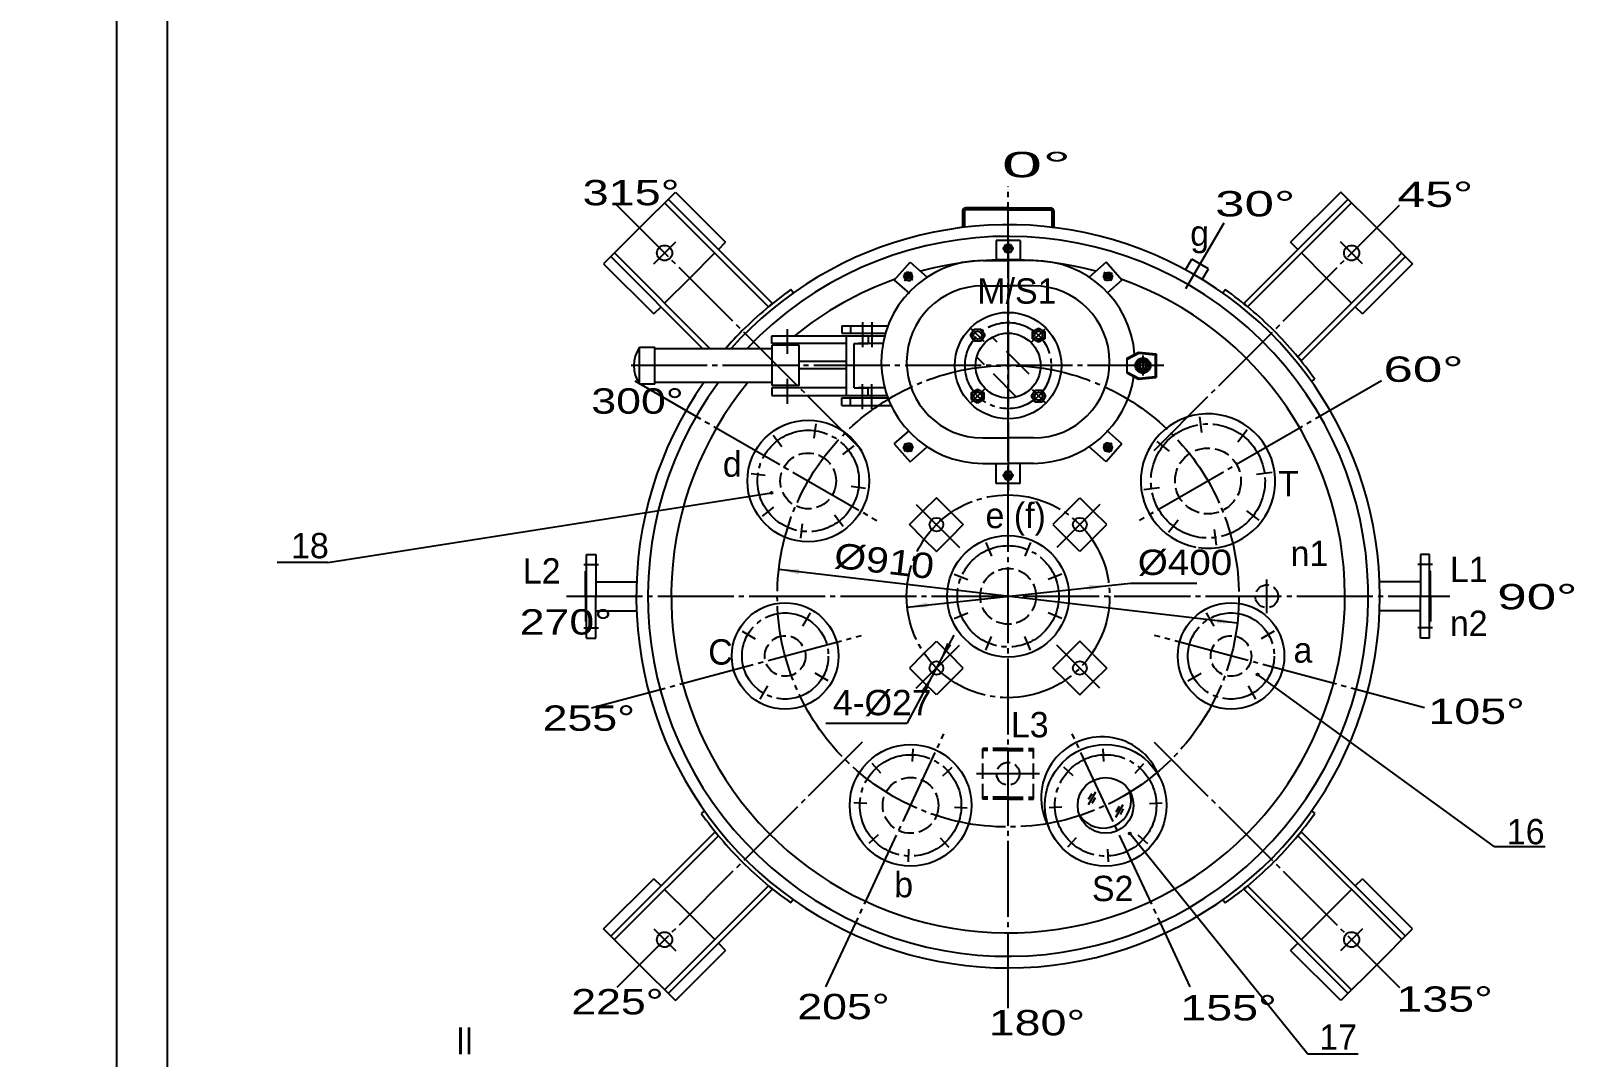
# Model space of a CAD drawing. Extents: x -6659 to 113, y -215 to 683.
# Drawn here: x -824.3 to -520.1, y -26.6 to 175.8 of the extents above; entities that cross this region are included whole.
import ezdxf

# ---------------------------------------------------------------- set-up
doc = ezdxf.new("R2010")
doc.units = 0
doc.linetypes.add('DASHDOT', pattern=[18, 15, -1, 1, -1])
doc.linetypes.add('DASHED', pattern=[4, 3, -1])
doc.layers.get('0').update_dxf_attribs({"color": 8, "linetype": 'CONTINUOUS'})
for name, color, linetype in [('1', 8, 'CONTINUOUS'), ('11', 1, 'CONTINUOUS'), ('2', 94, 'DASHDOT'), ('3', 2, 'DASHED'), ('85', 7, 'CONTINUOUS')]:
    doc.layers.add(name, color=color, linetype=linetype)
doc.styles.get("Standard").update_dxf_attribs({"font": 'cadt_en', "bigfont": 'cadt_hz'})
doc.styles.add('STYLE1', font='cadt_en.shx', dxfattribs={"bigfont": 'cadt_hz.shx'})
doc.styles.add('STYLE10', font='cadt_en.shx', dxfattribs={"width": 1.560826, "bigfont": 'cadt_hz.shx'})
doc.styles.add('STYLE11', font='cadt_en.shx', dxfattribs={"width": 1.560826, "bigfont": 'cadt_hz.shx'})
doc.styles.add('STYLE12', font='cadt_en.shx', dxfattribs={"width": 1.316448, "bigfont": 'cadt_hz.shx'})
doc.styles.add('STYLE13', font='cadt_en.shx', dxfattribs={"width": 2.145643, "bigfont": 'cadt_hz.shx'})
doc.styles.add('STYLE14', font='cadt_en.shx', dxfattribs={"width": 1.316448, "bigfont": 'cadt_hz.shx'})
doc.styles.add('STYLE15', font='cadt_en.shx', dxfattribs={"width": 1.205086, "bigfont": 'cadt_hz.shx'})
doc.styles.add('STYLE3', font='cadt_en.shx', dxfattribs={"width": 1.560826, "bigfont": 'cadt_hz.shx'})
doc.styles.add('STYLE30', font='cadt_en.shx', dxfattribs={"width": 1.37398, "bigfont": 'cadt_hz.shx'})
doc.styles.add('STYLE31', font='cadt_en.shx', dxfattribs={"width": 1.474113, "bigfont": 'cadt_hz.shx'})
doc.styles.add('STYLE32', font='cadt_en.shx', dxfattribs={"width": 1.380195, "bigfont": 'cadt_hz.shx'})
doc.styles.add('STYLE33', font='cadt_en.shx', dxfattribs={"width": 1.316448, "bigfont": 'cadt_hz.shx'})
doc.styles.add('STYLE34', font='cadt_en.shx', dxfattribs={"width": 1.316448, "bigfont": 'cadt_hz.shx'})
doc.styles.add('STYLE4', font='cadt_en.shx', dxfattribs={"width": 1.37398, "bigfont": 'cadt_hz.shx'})
doc.styles.add('STYLE5', font='cadt_en.shx', dxfattribs={"width": 1.316448, "bigfont": 'cadt_hz.shx'})
doc.styles.add('STYLE6', font='cadt_en.shx', dxfattribs={"width": 1.374136, "bigfont": 'cadt_hz.shx'})
doc.styles.add('STYLE7', font='cadt_en.shx', dxfattribs={"width": 1.137884, "bigfont": 'cadt_hz.shx'})
doc.styles.add('STYLE8', font='cadt_en.shx', dxfattribs={"width": 1.044554, "bigfont": 'cadt_hz.shx'})
doc.styles.add('STYLE9', font='cadt_en.shx', dxfattribs={"width": 1.37398, "bigfont": 'cadt_hz.shx'})
doc.dimstyles.get("Standard").update_dxf_attribs({"dimtxt": 3.5, "dimasz": 4, "dimexe": 2, "dimexo": 0, "dimgap": 1, "dimtad": 1, "dimtoh": 1, "dimdec": 4, "dimzin": 0, "dimtxsty": 'STANDARD', "dimcen": 0, "dimazin": 3, "dimtfac": 1, "dimtdec": 4, "dimtmove": 0, "dimatfit": 3, "dimtolj": 1, "dimtzin": 0})

# ---------------------------------------------------------------- blocks, each defined once
blk = doc.blocks.new('*D0')
for p, q in [((-651.52, 62.15), (-607.5, 66.9)), ((-607.5, 66.9), (-594.46, 66.9))]:
    blk.add_line(p, q)
for points in [[(-611.75, 66.44), (-615.68, 65.51), (-615.78, 66.51)], [(-651.52, 62.15), (-647.6, 63.08), (-647.49, 62.09)]]:
    blk.add_solid(points)
at = {"insert": (-606.07, 68.32), "char_height": 5, "attachment_point": 7, "style": 'STYLE7'}
blk.add_mtext('%%c400', dxfattribs=at)
blk = doc.blocks.new('*D1')
for p, q in [((-642.33, 56.64), (-651.59, 39.23)), ((-651.59, 39.23), (-667.59, 39.23))]:
    blk.add_line(p, q)
for points in [[(-645.15, 51.35), (-643.71, 55.11), (-642.83, 54.64)], [(-646.42, 48.96), (-647.85, 45.2), (-648.73, 45.66)]]:
    blk.add_solid(points)
at = {"insert": (-666.17, 40.65), "char_height": 5, "attachment_point": 7, "style": 'STYLE8'}
blk.add_mtext('4-%%c27', dxfattribs=at)
blk = doc.blocks.new('*U84')
at = {"layer": '1'}
for p, q in [((-633.77, 114.4), (-634.76, 115.38)), ((-627.48, 108.11), (-631.97, 112.6, 1)), ((-636.31, 109.95), (-637.82, 111.46)), ((-630.02, 103.67), (-634.51, 108.16))]:
    blk.add_line(p, q, dxfattribs=at)
at = {"layer": '11'}
for centre, radius, start, end in [((-631.64, 132.91), 0.5, 342, 612), ((-651.33, 127.38), 0.5, 336.5127, 606.5127), ((-611.95, 127.38), 0.5, 293.4873, 563.4873), ((-625.63, 115.81), 0.8, 252, 522), ((-605.07, 109.8), 0.8, 342, 612), ((-637.65, 103.78), 0.8, 72, 342), ((-625.63, 103.78), 0.8, 162, 432), ((-651.33, 93.66), 0.5, 113.4873, 383.4873), ((-611.95, 93.66), 0.5, 156.5127, 426.5127), ((-631.64, 88.13), 0.5, 108, 378)]:
    blk.add_arc(centre, radius, start, end, dxfattribs=at)
at = {"layer": '2'}
for p, q in [((-631.64, 134.73), (-631.64, 85.18)), ((-631.64, 134.01), (-631.64, 131.8)), ((-630.53, 132.91), (-632.75, 132.91, 6.28)), ((-632.49, 132.91), (-630.79, 132.91)), ((-631.64, 133.76), (-631.64, 132.06)), ((-652.16, 128.11), (-650.5, 126.65)), ((-652.07, 126.55), (-650.6, 128.21, 6.28)), ((-651.97, 127.94), (-650.69, 126.82)), ((-650.77, 128.02), (-651.89, 126.74)), ((-611.12, 128.11), (-612.78, 126.65)), ((-611.21, 126.55), (-612.68, 128.21)), ((-611.31, 127.94), (-612.58, 126.82)), ((-612.51, 128.02), (-611.38, 126.74)), ((-675.18, 117.01), (-675.18, 112.1)), ((-660.36, 118.36), (-660.36, 113.45)), ((-658.49, 118.35), (-658.49, 113.44)), ((-636.38, 114.53), (-638.92, 117.08)), ((-626.9, 114.53), (-624.36, 117.08)), ((-600.96, 109.8), (-706.09, 109.8)), ((-603.82, 109.8), (-606.32, 109.8)), ((-605.07, 111.76), (-605.07, 107.83)), ((-675.18, 107.16), (-675.18, 102.25)), ((-660.36, 101.23), (-660.36, 106.14)), ((-658.49, 101.24), (-658.49, 106.15)), ((-636.38, 105.06), (-638.92, 102.51)), ((-626.9, 105.06), (-624.36, 102.51)), ((-652.16, 92.92), (-650.5, 94.39)), ((-652.07, 94.49), (-650.6, 92.83)), ((-611.12, 92.92), (-612.78, 94.39)), ((-611.21, 94.49), (-612.68, 92.83, 6.28)), ((-651.97, 93.1), (-650.69, 94.22)), ((-650.77, 93.02), (-651.89, 94.3)), ((-611.31, 93.1), (-612.58, 94.22)), ((-612.51, 93.02), (-611.38, 94.3)), ((-631.64, 87.02), (-631.64, 89.24)), ((-631.64, 87.28), (-631.64, 88.98)), ((-630.53, 88.13), (-632.75, 88.13)), ((-632.49, 88.13), (-630.79, 88.13))]:
    blk.add_line(p, q, dxfattribs=at)
blk.add_circle((-631.64, 109.8), 8.5, dxfattribs=at)
at = {"layer": '85'}
for p, q in [((-634, 134.5), (-634, 130.52)), ((-629.28, 134.5), (-634, 134.5)), ((-629.28, 134.5), (-629.28, 130.52)), ((-632.56, 132.91), (-632.1, 133.71)), ((-632.1, 132.11), (-632.56, 132.91)), ((-632.1, 133.71), (-631.18, 133.71)), ((-631.18, 132.11), (-632.1, 132.11)), ((-631.18, 133.71), (-630.72, 132.91)), ((-630.72, 132.91), (-631.18, 132.11)), ((-654.09, 126.67), (-650.96, 130.2)), ((-651.62, 128.26), (-652.24, 127.56)), ((-650.72, 128.07), (-651.62, 128.26)), ((-650.96, 130.2), (-647.61, 127.24)), ((-650.43, 127.2), (-650.72, 128.07)), ((-636.64, 130.52), (-631.64, 130.52)), ((-626.64, 130.52), (-631.64, 130.52)), ((-612.32, 130.2), (-615.67, 127.24)), ((-612.85, 127.2), (-612.56, 128.07)), ((-612.56, 128.07), (-611.65, 128.26)), ((-609.19, 126.67), (-612.32, 130.2)), ((-611.65, 128.26), (-611.04, 127.56)), ((-654.09, 126.67), (-651.11, 124.03)), ((-652.24, 127.56), (-651.94, 126.69)), ((-651.94, 126.69), (-651.04, 126.5)), ((-651.04, 126.5), (-650.43, 127.2)), ((-636.64, 125.52), (-631.64, 125.52)), ((-626.64, 125.52), (-631.64, 125.52)), ((-612.24, 126.5), (-612.85, 127.2)), ((-611.33, 126.69), (-612.24, 126.5)), ((-609.19, 126.67), (-612.02, 124.17)), ((-611.04, 127.56), (-611.33, 126.69, 6.28)), ((-678.23, 115.66), (-655.97, 115.66)), ((-678.23, 114.16), (-678.23, 115.66, 6.28)), ((-664.4, 117.67), (-655.32, 117.67)), ((-664.4, 117.67), (-664.4, 116.18)), ((-664.4, 116.18), (-655.82, 116.18)), ((-663.49, 103.93), (-663.49, 115.66)), ((-662.99, 115.66), (-659.24, 115.66)), ((-662.68, 117.67), (-662.68, 116.18)), ((-659.24, 115.66), (-659.24, 114.17)), ((-639.04, 115.81), (-638.34, 117.01)), ((-638.34, 114.61), (-639.04, 115.81)), ((-638.34, 117.01), (-636.96, 117.01)), ((-636.96, 117.01), (-636.26, 115.81, 6.28)), ((-636.26, 115.81), (-636.96, 114.61)), ((-626.83, 116.5), (-625.63, 117.19)), ((-626.83, 115.11), (-626.83, 116.5)), ((-625.63, 117.19), (-624.43, 116.5)), ((-624.43, 116.5), (-624.43, 115.11)), ((-704.28, 106.16), (-704.28, 113.43)), ((-704.28, 113.43), (-701.28, 113.43)), ((-701.28, 106.16), (-701.28, 113.43)), ((-678.14, 113.13), (-701.28, 113.13)), ((-663.49, 114.16), (-678.23, 114.16)), ((-676.38, 113.81), (-678.14, 113.81)), ((-678.14, 105.86), (-678.14, 113.81)), ((-672.82, 113.82), (-676.38, 113.81)), ((-672.82, 106.29), (-672.82, 113.82)), ((-661.99, 105.42), (-661.99, 114.17, 6.28)), ((-661.99, 114.17), (-659.24, 114.17)), ((-656.3, 114.16), (-661.22, 114.16)), ((-636.96, 114.61), (-638.34, 114.61)), ((-625.63, 114.42), (-626.83, 115.11)), ((-624.43, 115.11), (-625.63, 114.42, 6.28)), ((-663.49, 110.62), (-672.82, 110.62)), ((-608.25, 111.25), (-605.93, 112.45)), ((-608.25, 111.03), (-605.89, 112.25)), ((-608.25, 111.25), (-608.25, 108.34)), ((-606.45, 109.8), (-605.76, 111)), ((-605.76, 108.6), (-606.45, 109.8)), ((-605.93, 112.45), (-602.44, 112.12)), ((-605.89, 112.25), (-602.64, 111.94)), ((-605.76, 111), (-604.38, 111)), ((-604.38, 111), (-603.68, 109.8)), ((-603.68, 109.8), (-604.38, 108.6)), ((-602.64, 111.94), (-602.64, 107.65)), ((-602.44, 112.12), (-602.44, 107.47)), ((-602.44, 107.47), (-602.44, 109.8)), ((-663.49, 109.15), (-672.82, 109.15)), ((-608.25, 108.57), (-605.89, 107.34)), ((-608.25, 108.34), (-605.93, 107.14)), ((-605.93, 107.14), (-602.44, 107.47)), ((-605.89, 107.34), (-602.64, 107.65)), ((-604.38, 108.6), (-605.76, 108.6)), ((-701.28, 106.16), (-704.28, 106.16)), ((-678.14, 106.46), (-701.28, 106.46)), ((-663.49, 105.43), (-678.23, 105.43)), ((-678.23, 105.43), (-678.23, 103.93)), ((-678.23, 103.93), (-655.52, 103.93)), ((-672.82, 105.86), (-678.14, 105.86)), ((-672.82, 105.86), (-672.82, 106.29)), ((-662.99, 103.93), (-659.24, 103.93)), ((-661.99, 105.42), (-659.24, 105.42)), ((-655.98, 105.43), (-661.22, 105.43)), ((-659.24, 103.93), (-659.24, 105.42)), ((-638.85, 104.48), (-637.65, 105.17, 6.28)), ((-638.85, 103.09), (-638.85, 104.48)), ((-637.65, 105.17), (-636.45, 104.48)), ((-636.45, 104.48), (-636.45, 103.09)), ((-627.01, 103.78), (-626.32, 104.98)), ((-626.32, 102.58), (-627.01, 103.78, 6.28)), ((-626.32, 104.98), (-624.94, 104.98)), ((-624.94, 104.98), (-624.24, 103.78)), ((-624.24, 103.78), (-624.94, 102.58)), ((-664.4, 101.92), (-664.4, 103.41)), ((-664.4, 103.41), (-655.33, 103.41)), ((-664.4, 101.92), (-654.7, 101.92)), ((-662.68, 101.92), (-662.68, 103.41)), ((-637.65, 102.4), (-638.85, 103.09)), ((-636.45, 103.09), (-637.65, 102.4)), ((-624.94, 102.58), (-626.32, 102.58)), ((-654.09, 94.37), (-651.11, 97.01)), ((-654.09, 94.37), (-650.96, 90.84)), ((-652.24, 93.48), (-651.94, 94.35, 6.28)), ((-651.94, 94.35), (-651.04, 94.54)), ((-651.04, 94.54), (-650.43, 93.84)), ((-636.64, 95.52), (-631.64, 95.52)), ((-626.64, 95.52), (-631.64, 95.52)), ((-612.24, 94.54), (-612.85, 93.84)), ((-609.19, 94.37), (-612.32, 90.84)), ((-611.33, 94.35), (-612.24, 94.54)), ((-609.19, 94.37), (-612.17, 97.01)), ((-611.04, 93.48), (-611.33, 94.35)), ((-651.62, 92.78), (-652.24, 93.48)), ((-650.72, 92.97), (-651.62, 92.78)), ((-650.96, 90.84), (-647.61, 93.8)), ((-650.43, 93.84), (-650.72, 92.97)), ((-612.32, 90.84), (-615.67, 93.8)), ((-612.85, 93.84), (-612.56, 92.97)), ((-612.56, 92.97), (-611.65, 92.78)), ((-611.65, 92.78), (-611.04, 93.48)), ((-636.64, 90.52), (-631.64, 90.52)), ((-634, 86.54), (-634, 90.52)), ((-632.1, 88.93), (-632.56, 88.13)), ((-631.18, 88.93), (-632.1, 88.93)), ((-626.64, 90.52), (-631.64, 90.52, 6.28)), ((-630.72, 88.13), (-631.18, 88.93)), ((-629.28, 86.54), (-629.28, 90.52)), ((-629.28, 86.54), (-634, 86.54)), ((-632.56, 88.13), (-632.1, 87.33)), ((-632.1, 87.33), (-631.18, 87.33)), ((-631.18, 87.33), (-630.72, 88.13, 6.28))]:
    blk.add_line(p, q, dxfattribs=at)
for centre, radius in [((-631.64, 132.91), 0.8), ((-631.64, 132.91), 0.375), ((-651.33, 127.38), 0.8), ((-611.95, 127.38), 0.8), ((-651.33, 127.38), 0.375), ((-611.95, 127.38), 0.375), ((-631.64, 109.8), 10.5), ((-637.65, 115.81), 1.2), ((-637.65, 115.81), 0.8), ((-631.64, 109.8), 6.4), ((-625.63, 115.81), 1.2), ((-625.63, 115.81), 0.8), ((-605.07, 109.8), 1.5), ((-605.07, 109.8), 1.2), ((-605.07, 109.8), 0.875), ((-605.07, 109.8), 0.65), ((-637.65, 103.78), 1.2), ((-637.65, 103.78), 0.8), ((-625.63, 103.78), 1.2), ((-625.63, 103.78), 0.8), ((-651.33, 93.66), 0.8), ((-611.95, 93.66), 0.8), ((-651.33, 93.66), 0.375), ((-611.95, 93.66), 0.375), ((-631.64, 88.13), 0.8), ((-631.64, 88.13), 0.375)]:
    blk.add_circle(centre, radius, dxfattribs=at)
for centre, radius, start, end in [((-636.64, 110.52), 20, 90, 270), ((-626.64, 110.52), 20, 4.399, 90), ((-636.64, 110.52), 15, 90, 270), ((-626.64, 110.52), 15, 270, 450), ((-699.22, 109.8), 6.23, 144.3252, 215.6748), ((-626.64, 110.52), 20, 270, 351.6542)]:
    blk.add_arc(centre, radius, start, end, dxfattribs=at)
blk = doc.blocks.new('*D85')
blk.add_line((-586.45, 59.02), (-676.83, 69.58))
for points in [[(-676.83, 69.58), (-672.8, 69.61), (-672.92, 68.61)], [(-586.45, 59.02), (-590.48, 58.98), (-590.36, 59.98)]]:
    blk.add_solid(points)
at = {"insert": (-666.16, 69.77), "char_height": 5, "attachment_point": 7, "rotation": 353.3365, "style": 'STYLE15'}
blk.add_mtext('%%c910', dxfattribs=at)
blk = doc.blocks.new('*U163')
at = {"layer": '1'}
for p, q in [((-704.31, 136.96), (-697.24, 144.03)), ((-697.24, 144.03), (-687.34, 134.14, 1)), ((-678.85, 121.41), (-699.36, 141.91)), ((-678.14, 122.11), (-698.65, 142.62)), ((-704.31, 136.96), (-711.38, 129.89)), ((-688.75, 132.72), (-687.34, 134.14)), ((-691.79, 113.13), (-709.96, 131.31)), ((-690.37, 113.13), (-709.26, 132.01)), ((-694.41, 127.06), (-689.46, 132.01)), ((-711.38, 129.89), (-701.48, 119.99)), ((-694.41, 127.06), (-699.36, 122.11)), ((-700.06, 121.41), (-701.48, 119.99))]:
    blk.add_line(p, q, dxfattribs=at)
blk.add_circle((-699.36, 132.01), 1.5, dxfattribs=at)
at = {"layer": '2'}
blk.add_line((-697.2, 134.17), (-701.56, 129.81), dxfattribs=at)
blk = doc.blocks.new('*U164')
at = {"layer": '1'}
for p, q in [((-689.46, 17.79), (-709.96, -2.72)), ((-688.75, 17.08), (-709.26, -3.42)), ((-711.38, -1.3), (-701.48, 8.6)), ((-700.06, 7.18), (-701.48, 8.6)), ((-678.85, 7.18), (-699.36, -13.32, 1)), ((-694.41, 1.53), (-699.36, 6.48)), ((-678.14, 6.48), (-698.65, -14.03)), ((-678.85, 7.18), (-678.14, 6.48)), ((-694.41, 1.53), (-689.46, -3.42)), ((-704.31, -8.37), (-711.38, -1.3)), ((-697.24, -15.44), (-687.34, -5.54)), ((-688.75, -4.13), (-687.34, -5.54)), ((-704.31, -8.37), (-697.24, -15.44))]:
    blk.add_line(p, q, dxfattribs=at)
blk.add_circle((-699.36, -3.42), 1.5, dxfattribs=at)
at = {"layer": '2'}
blk.add_line((-701.51, -1.27), (-697.15, -5.63), dxfattribs=at)
blk = doc.blocks.new('*U165')
at = {"layer": '1'}
for p, q in [((-574.53, 17.08), (-573.82, 17.79)), ((-574.53, 17.08), (-554.02, -3.42, 1)), ((-573.82, 17.79), (-553.31, -2.72)), ((-585.13, 6.48), (-564.63, -14.03)), ((-584.43, 7.18), (-563.92, -13.32)), ((-568.87, 1.53), (-563.92, 6.48)), ((-563.21, 7.18), (-561.8, 8.6)), ((-551.9, -1.3), (-561.8, 8.6)), ((-568.87, 1.53), (-573.82, -3.42)), ((-558.97, -8.37), (-551.9, -1.3)), ((-574.53, -4.13), (-575.94, -5.54)), ((-566.04, -15.44), (-575.94, -5.54)), ((-558.97, -8.37), (-566.04, -15.44))]:
    blk.add_line(p, q, dxfattribs=at)
blk.add_circle((-563.92, -3.42), 1.5, dxfattribs=at)
at = {"layer": '2'}
blk.add_line((-566.08, -5.58), (-561.72, -1.22), dxfattribs=at)
blk = doc.blocks.new('*U166')
at = {"layer": '1'}
for p, q in [((-566.04, 144.03), (-575.94, 134.14)), ((-558.97, 136.96), (-566.04, 144.03)), ((-585.13, 122.11), (-564.63, 142.62)), ((-584.43, 121.41), (-563.92, 141.91, 1)), ((-558.97, 136.96), (-551.9, 129.89)), ((-574.53, 132.72), (-575.94, 134.14)), ((-574.53, 111.51), (-554.02, 132.01)), ((-568.87, 127.06), (-573.82, 132.01)), ((-573.82, 110.8), (-553.31, 131.31)), ((-551.9, 129.89), (-561.8, 119.99)), ((-568.87, 127.06), (-563.92, 122.11)), ((-584.43, 121.41), (-585.13, 122.11)), ((-563.21, 121.41), (-561.8, 119.99))]:
    blk.add_line(p, q, dxfattribs=at)
blk.add_circle((-563.92, 132.01), 1.5, dxfattribs=at)
at = {"layer": '2'}
blk.add_line((-561.76, 129.86), (-566.12, 134.22), dxfattribs=at)

msp = doc.modelspace()

# ---------------------------------------------------------------- linework, layer by layer
for p, q in [((-807.35915, -214.73399), (-807.35915, 626.26601, 1)), ((-765.73473, 70.96342), (-678.29684, 84.68618)), ((-535.79587, 14.92874), (-582.44427, 48.86089)), ((-614.40164, 25.68465), (-615.88295, 23.16541)), ((-615.12026, 25.34102), (-615.82964, 24.22665)), ((-614.45995, 24.56293), (-615.10938, 23.44139)), ((-609.00064, 23.19765), (-610.48195, 20.67841)), ((-609.71926, 22.85402), (-610.42864, 21.73965)), ((-608.95155, 22.40262), (-609.58048, 21.24094)), ((-572.6079, -25.94863), (-607.6699, 17.50637, 1))]:
    msp.add_line(p, q)
for centre in [(-678.29684, 84.68618), (-582.44427, 48.86089), (-607.6699, 17.50637)]:
    msp.add_circle(centre, 0.2)
at = {"layer": '1'}
for p, q in [((-797.35915, -204.73399), (-797.35915, 601.26601)), ((-640.63902, 140.30275), (-640.63902, 137.08914, 6.28319)), ((-640.23912, 140.3029), (-640.23912, 137.08914)), ((-631.63902, 140.50285), (-640.03917, 140.50285, 6.28319)), ((-631.63902, 140.90275), (-640.03902, 140.90275, 6.28319)), ((-631.63902, 140.90275), (-623.23902, 140.90275)), ((-631.63902, 140.50285), (-623.23887, 140.50285)), ((-623.03892, 140.3029), (-623.03892, 137.08914)), ((-622.63902, 140.30275), (-622.63902, 137.08914)), ((-640.23912, 137.08914), (-640.63902, 137.08914)), ((-623.03892, 137.08914), (-622.63902, 137.08914)), ((-596.64679, 128.70374), (-595.4516, 130.77386)), ((-592.1607, 128.87386), (-595.4516, 130.77386)), ((-593.35589, 126.80374), (-592.1607, 128.87386)), ((-673.98375, 124.12695), (-674.4459, 124.77996, 6.28319)), ((-589.29429, 124.12695), (-588.83214, 124.77996, 6.28319)), ((-678.85157, 121.40745), (-678.14446, 122.11456)), ((-574.52698, 111.50795), (-573.81987, 110.80085)), ((-571.80748, 106.64014), (-571.15447, 107.10229, 6.28319)), ((-645.78116, 83.74084), (-648.43281, 81.08919)), ((-643.12951, 81.08919), (-645.78116, 83.74084)), ((-620.14854, 81.08919), (-617.49689, 83.74084)), ((-617.49689, 83.74084), (-614.84524, 81.08919)), ((-651.08446, 78.43754), (-648.43281, 81.08919)), ((-643.12951, 81.08919), (-640.47786, 78.43754)), ((-620.14854, 81.08919), (-622.80019, 78.43754)), ((-612.19359, 78.43754), (-614.84524, 81.08919)), ((-648.43281, 75.78589), (-651.08446, 78.43754)), ((-640.47786, 78.43754), (-643.12951, 75.78589)), ((-622.80019, 78.43754), (-620.14854, 75.78589)), ((-614.84524, 75.78589), (-612.19359, 78.43754)), ((-648.43281, 75.78589), (-645.78116, 73.13424)), ((-645.78116, 73.13424), (-643.12951, 75.78589)), ((-617.49689, 73.13424), (-620.14854, 75.78589)), ((-614.84524, 75.78589), (-617.49689, 73.13424)), ((-765.73473, 70.96342), (-775.73473, 70.96342, 1)), ((-714.73902, 72.54541), (-712.93902, 72.54541)), ((-714.73902, 56.04541), (-714.73902, 72.54541)), ((-712.93902, 72.54541), (-712.93902, 64.29541)), ((-548.53902, 72.54541), (-550.33902, 72.54541)), ((-550.33902, 72.54541), (-550.33902, 64.29541)), ((-548.53902, 56.04541), (-548.53902, 72.54541)), ((-714.93902, 69.24541), (-714.73902, 69.24541)), ((-714.93902, 64.29541), (-714.93902, 69.24541)), ((-712.93902, 67.14541), (-704.8836, 67.14541)), ((-550.33902, 67.14541), (-558.39445, 67.14541)), ((-548.33902, 69.24541), (-548.53902, 69.24541, 1)), ((-548.33902, 64.29541), (-548.33902, 69.24541)), ((-714.93902, 64.29541), (-714.93902, 59.34541)), ((-712.93902, 56.04541), (-712.93902, 64.29541)), ((-550.33902, 56.04541), (-550.33902, 64.29541)), ((-548.33902, 64.29541), (-548.33902, 59.34541)), ((-712.93902, 61.44541), (-704.8836, 61.44541)), ((-550.33902, 61.44541), (-558.39445, 61.44541)), ((-714.93902, 59.34541), (-714.73902, 59.34541)), ((-548.33902, 59.34541), (-548.53902, 59.34541, 1)), ((-714.73902, 56.04541), (-712.93902, 56.04541)), ((-648.43281, 52.80492), (-645.78116, 55.45657)), ((-645.78116, 55.45657), (-643.12951, 52.80492)), ((-617.49689, 55.45657), (-620.14854, 52.80492)), ((-614.84524, 52.80492), (-617.49689, 55.45657)), ((-548.53902, 56.04541), (-550.33902, 56.04541)), ((-648.43281, 52.80492), (-651.08446, 50.15327)), ((-640.47786, 50.15327), (-643.12951, 52.80492)), ((-622.80019, 50.15327), (-620.14854, 52.80492)), ((-614.84524, 52.80492), (-612.19359, 50.15327)), ((-651.08446, 50.15327), (-648.43281, 47.50162)), ((-643.12951, 47.50162), (-640.47786, 50.15327)), ((-620.14854, 47.50162), (-622.80019, 50.15327)), ((-612.19359, 50.15327), (-614.84524, 47.50162)), ((-645.78116, 44.84997), (-648.43281, 47.50162)), ((-643.12951, 47.50162), (-645.78116, 44.84997)), ((-620.14854, 47.50162), (-617.49689, 44.84997)), ((-617.49689, 44.84997), (-614.84524, 47.50162)), ((-691.47057, 21.95068), (-692.12357, 21.48853, 6.28319)), ((-571.80748, 21.95068), (-571.15447, 21.48853, 6.28319)), ((-688.75106, 17.08286), (-689.45817, 17.78997)), ((-535.79587, 14.92874), (-525.79587, 14.92874)), ((-584.42648, 7.18336), (-585.13358, 6.47626)), ((-673.98375, 4.46386), (-674.4459, 3.81086, 6.28319)), ((-589.29429, 4.46386), (-588.83214, 3.81086, 6.28319)), ((-572.6079, -25.94863), (-562.6079, -25.94863))]:
    msp.add_line(p, q, dxfattribs=at)
for centre, radius in [((-671.04318, 87.04541), 12), ((-645.78116, 78.43754), 1.35), ((-617.49689, 78.43754), 1.35), ((-631.63902, 64.29541), 12), ((-675.58865, 52.51914), 10.5), ((-587.6894, 52.51914), 10.5), ((-645.78116, 50.15327), 1.35), ((-617.49689, 50.15327), 1.35), ((-650.86815, 23.0584), 12), ((-612.40989, 23.0584), 12), ((-612.40989, 23.0584), 5.5)]:
    msp.add_circle(centre, radius, dxfattribs=at)
for centre, radius, start, end in [((-640.03902, 140.30275), 0.6, 90, 180), ((-640.03917, 140.3029), 0.19995, 90, 180), ((-623.23902, 140.30275), 0.6, 0, 90), ((-623.23887, 140.3029), 0.19995, 0, 90), ((-631.63902, 64.29541), 73.3, 0, 138.2222129), ((-631.63902, 64.29541), 71, 143.5678522, 496.5416317), ((-631.63902, 64.29541), 66.4, 74.907957, 105.092043), ((-631.63902, 64.29541), 66.4, 140.5791397, 430.3822876), ((-631.63902, 64.29541), 74.1, 125.2882827, 135), ((-631.63902, 64.29541), 66.4, 109.6177124, 129.3251668), ((-631.63902, 64.29541), 74.1, 45, 54.7117173), ((-631.63902, 64.29541), 74.1, 135, 138.7725362), ((-631.63902, 64.29541), 74.1, 35.2882827, 45), ((-631.63902, 64.29541), 73.3, 144.8838319, 360), ((-592.23487, 87.04541), 13.25, 261.7415386, 619.5880938), ((-613.11884, 24.57874), 12, 20.9919786, 209.0080214), ((-612.87867, 24.06369), 5.5, 210.7873991, 379.2126009), ((-631.63902, 64.29541), 74.1, 215.2882827, 225), ((-631.63902, 64.29541), 74.1, 315, 324.7117173), ((-631.63902, 64.29541), 74.1, 225, 234.7117173), ((-631.63902, 64.29541), 74.1, 305.2882827, 315)]:
    msp.add_arc(centre, radius, start, end, dxfattribs=at)
at = {"layer": '2'}
for p, q in [((-631.63902, -16.95629), (-631.63902, 145.11716)), ((-660.42713, 93.08351), (-708.78995, 141.44634)), ((-602.85092, 93.08351), (-554.48809, 141.44634)), ((-589.13902, 137.90757), (-596.95728, 124.36594)), ((-705.25118, 106.79541), (-657.54098, 79.24991)), ((-558.02686, 106.79541), (-605.73707, 79.24991, 6.28319)), ((-669.5608, 98.30522), (-669.92949, 95.5047)), ((-593.89769, 99.67581), (-593.49506, 96.61754)), ((-677.95687, 96.0555), (-676.23731, 93.81453)), ((-602.3417, 94.80066), (-599.89448, 92.92283)), ((-584.47962, 97.15224), (-586.35744, 94.70502)), ((-662.03308, 93.9591), (-664.27406, 92.23954)), ((-682.30299, 88.52779), (-679.50247, 88.15909)), ((-579.60446, 88.70823), (-582.66273, 88.3056)), ((-659.78336, 85.56302), (-662.58388, 85.93172)), ((-604.86527, 85.38258), (-601.807, 85.78521)), ((-649.75188, 82.40827), (-641.24388, 73.90026)), ((-613.52616, 82.40827), (-622.03417, 73.90026)), ((-680.05327, 80.13172), (-677.8123, 81.85128)), ((-664.12949, 78.03531), (-665.84905, 80.27629)), ((-599.99012, 76.93857), (-598.11229, 79.38579)), ((-582.12803, 79.29016), (-584.57525, 81.16798)), ((-672.52556, 75.78559), (-672.15687, 78.58611)), ((-590.57204, 74.415), (-590.97467, 77.47327)), ((-636.03836, 74.91634), (-634.92239, 72.22215)), ((-627.23969, 74.91634), (-628.35566, 72.22215)), ((-715.28107, 70.54541), (-712.39413, 70.54541)), ((-547.99698, 70.54541), (-550.88392, 70.54541)), ((-642.25995, 68.69474), (-639.56576, 67.57877)), ((-621.01809, 68.69474), (-623.71228, 67.57877)), ((-580.63902, 60.93986), (-580.63902, 67.62317)), ((-718.71152, 64.29541), (-544.56652, 64.29541, 1)), ((-670.68699, 61.00907), (-672.17904, 58.42476)), ((-642.25995, 59.89607), (-639.56576, 61.01204)), ((-621.01809, 59.89607), (-623.71228, 61.01204)), ((-592.59106, 61.00907), (-591.09901, 58.42476)), ((-715.28107, 58.04541), (-712.39413, 58.04541)), ((-547.99698, 58.04541), (-550.88392, 58.04541)), ((-713.74272, 42.29579), (-660.5289, 56.55439)), ((-684.07858, 57.4208), (-681.49426, 55.92875)), ((-636.03836, 53.67448), (-634.92239, 56.36866)), ((-627.23969, 53.67448), (-628.35566, 56.36866)), ((-549.53533, 42.29579), (-602.74915, 56.55439)), ((-579.19947, 57.4208), (-581.78378, 55.92875)), ((-649.75188, 46.18255), (-641.24388, 54.69055)), ((-613.52616, 46.18255), (-622.03417, 54.69055)), ((-667.09872, 47.61748), (-669.68303, 49.10953)), ((-596.17933, 47.61748), (-593.59501, 49.10953)), ((-680.49031, 44.02921), (-678.99826, 46.61352)), ((-582.78774, 44.02921), (-584.27979, 46.61352)), ((-667.56157, -12.74076), (-644.27911, 37.18865)), ((-595.71647, -12.74076), (-618.99893, 37.18865)), ((-660.42713, 35.5073), (-708.78995, -12.85552)), ((-650.49119, 31.69227), (-650.38123, 34.21081)), ((-612.78685, 31.69227), (-612.89682, 34.21081)), ((-602.85092, 35.5073), (-554.48809, -12.85552)), ((-656.70666, 29.43002), (-658.40979, 31.28865)), ((-644.49654, 28.89691), (-642.6379, 30.60004)), ((-618.78151, 28.89691), (-620.64014, 30.60004, 6.28319)), ((-606.57138, 29.43002), (-604.86826, 31.28865)), ((-625.47232, 29.29541), (-637.85867, 29.29541)), ((-659.50202, 23.43536), (-662.02056, 23.54533)), ((-642.23429, 22.68144), (-639.71575, 22.57148)), ((-621.04375, 22.68144), (-623.5623, 22.57148)), ((-603.77603, 23.43536), (-601.25748, 23.54533)), ((-657.23977, 17.21989), (-659.0984, 15.51677)), ((-645.02964, 16.68679), (-643.32652, 14.82815)), ((-618.2484, 16.68679), (-619.95153, 14.82815)), ((-606.03828, 17.21989), (-604.17964, 15.51677)), ((-651.24512, 14.42454), (-651.35508, 11.906)), ((-612.03293, 14.42454), (-611.92297, 11.906))]:
    msp.add_line(p, q, dxfattribs=at)
for centre, radius in [((-631.63902, 64.29541), 45.5), ((-592.23487, 87.04541), 11.25), ((-671.04318, 87.04541), 10), ((-631.63902, 64.29541), 20), ((-631.63902, 64.29541), 10), ((-675.58865, 52.51914), 8.5), ((-587.6894, 52.51914), 8.5), ((-650.86815, 23.0584), 10), ((-612.40989, 23.0584), 10)]:
    msp.add_circle(centre, radius, dxfattribs=at)
at = {"layer": '3'}
for p, q in [((-636.63902, 24.29541), (-636.63902, 34.29541)), ((-631.63902, 34.29541), (-636.63902, 34.29541)), ((-631.63902, 33.89541), (-636.63902, 33.89541)), ((-631.63902, 34.29541), (-626.63902, 34.29541)), ((-631.63902, 33.89541), (-626.63902, 33.89541)), ((-626.63902, 24.29541), (-626.63902, 34.29541)), ((-631.63902, 24.69541), (-636.63902, 24.69541)), ((-631.63902, 24.69541), (-626.63902, 24.69541)), ((-631.63902, 24.29541), (-636.63902, 24.29541)), ((-631.63902, 24.29541), (-626.63902, 24.29541))]:
    msp.add_line(p, q, dxfattribs=at)
for centre, radius in [((-671.04318, 87.04541), 5.5), ((-592.23487, 87.04541), 6.5), ((-631.63902, 64.29541), 5.5), ((-580.63902, 64.29541), 2.25), ((-675.58865, 52.51914), 4), ((-587.6894, 52.51914), 4), ((-631.63902, 29.29541), 2.25), ((-650.86815, 23.0584), 5.5)]:
    msp.add_circle(centre, radius, dxfattribs=at)

# ---------------------------------------------------------------- block references
for name in ['*U163', '*U166', '*U84', '*U164', '*U165']:
    msp.add_blockref(name, (0, 0))

# ---------------------------------------------------------------- texts
at = {"style": 'STYLE1'}
for s, p in [('g', (-595.73579, 133.41971)), ('M/S1', (-637.71086, 122.00817)), ('d', (-687.87988, 87.87398)), ('T', (-578.4188, 84.03877)), ('e (f)', (-636.08988, 77.73598)), ('18', (-772.99833, 71.79938)), ('n1', (-575.96802, 70.25605)), ('L2', (-727.30168, 66.81188)), ('L1', (-544.54888, 67.10698)), ('n2', (-544.54888, 56.47898)), ('C', (-690.75988, 50.82098)), ('a', (-575.37888, 51.20498)), ('L3', (-631.08202, 36.48141)), ('16', (-533.31631, 15.38494)), ('b', (-654.09088, 4.93698)), ('S2', (-615.11888, 4.16898)), ('17', (-570.29837, -25.14263))]:
    msp.add_text(s, height=5, dxfattribs=at).set_placement(p)
at = {"char_height": 5, "attachment_point": 7}
for s, insert, style in [('0%%d', (-632.88802, 146.88141), 'STYLE13'), ('315%%d', (-715.51875, 141.34996), 'STYLE32'), ('45%%d', (-554.88216, 141.01231), 'STYLE31'), ('30%%d', (-590.83002, 139.15441), 'STYLE3'), ('60%%d', (-557.64802, 106.52541), 'STYLE10'), ('300%%d', (-713.80302, 100.24465), 'STYLE34'), ('90%%d', (-535.21002, 61.65141), 'STYLE11'), ('270%%d', (-727.91978, 56.67365), 'STYLE14'), ('255%%d', (-723.39778, 37.69665), 'STYLE12'), ('105%%d', (-548.79502, 39.04541), 'STYLE9'), ('225%%d', (-717.7567, -18.23474), 'STYLE33'), ('205%%d', (-673.19702, -19.18459), 'STYLE5'), ('155%%d', (-597.69002, -19.43659), 'STYLE4'), ('135%%d', (-555.10055, -17.72095), 'STYLE30'), ('180%%d', (-635.46688, -22.37102), 'STYLE6')]:
    msp.add_mtext(s, dxfattribs=dict(at, insert=insert, style=style))
at = {"layer": '1', "style": 'STYLE1'}
msp.add_text('Ⅱ', height=6, dxfattribs=at).set_placement((-741.60288, -26.59354))

# ---------------------------------------------------------------- dimensions: what is measured, and where the dimension line sits
for p1, p2, text, picture, middle in [((-676.83166, 69.57514), (-586.44639, 59.01567), '%%c910', '*D85', (-6658.77516, 682.954)), ((-646.41512, 48.96138), (-645.1472, 51.34516), '4-%%c27', '*D1', (-6655.09045, 392.25107)), ((-611.75397, 66.43664), (-651.52407, 62.15418), '%%c400', '*D0', (-600.97932, 66.89501))]:
    dim = msp.add_diameter_dim_2p(p1=p1, p2=p2, text=text, dimstyle='STANDARD')
    dim.commit()
    dim.dimension.update_dxf_attribs({"geometry": picture, "text_midpoint": middle})

doc.saveas('drawing.dxf')
